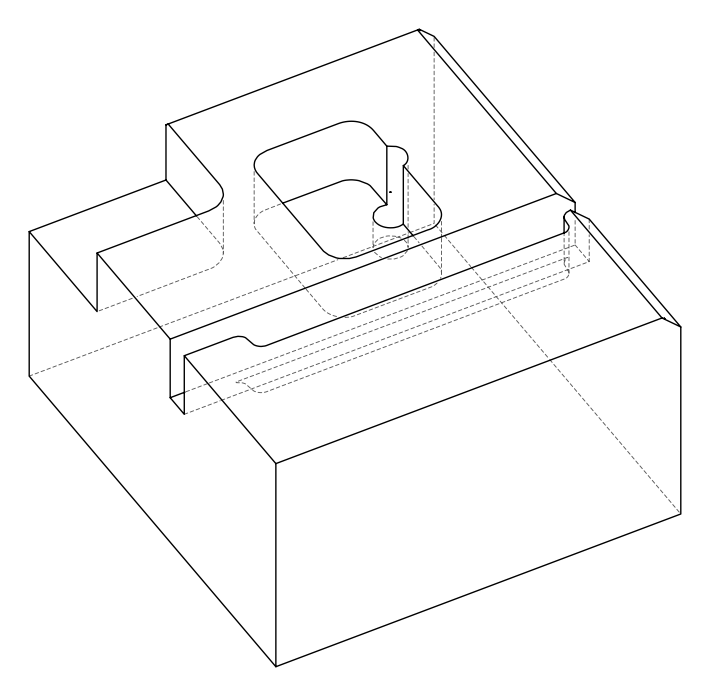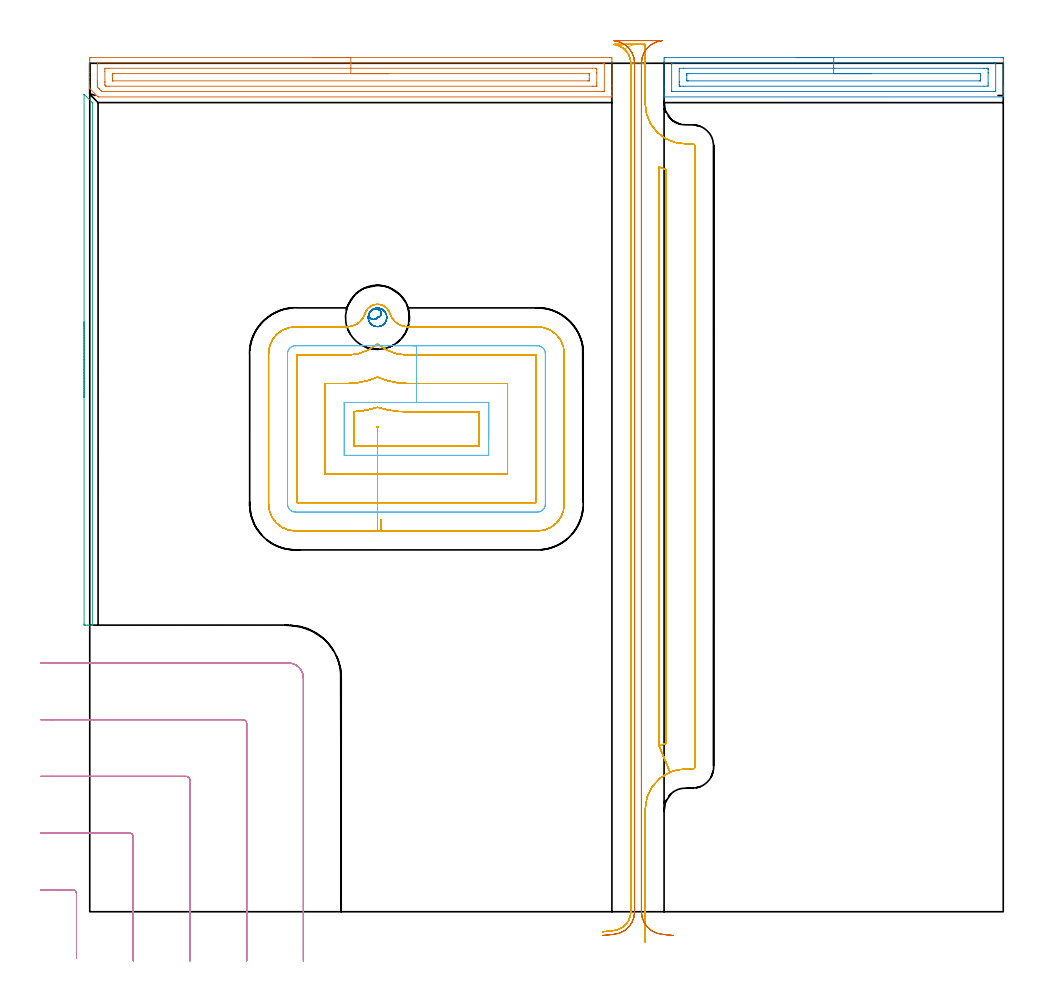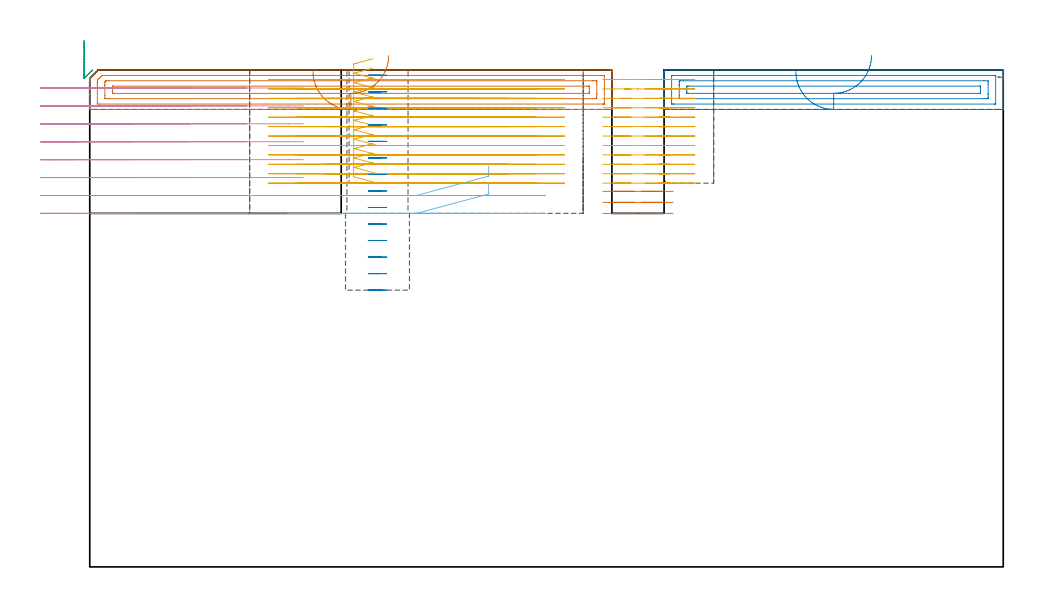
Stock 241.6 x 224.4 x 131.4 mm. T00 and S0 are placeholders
(PLAN: 8 operations, 4 tool changes, 61.9 min)
(1 AREA_MILL | FG_CHAMFER_SURFACE | UGT0205_001 | 4.65 min | 7796 mm3)
(2 AREA_MILL_1 | FG_CHAMFER_SURFACE_1 | UGT0205_001 | 3.11 min | 5103 mm3)
(3 AREA_MILL_2 | FG_CHAMFER_SURFACE_2 | UGT0205_001 | 1.27 min | 339 mm3)
(4 MILL_CORNER_NOTCH_RECTANGULAR | CORNER_NOTCH_RECTANGULAR | UGT0201_094 | Follow Part, ap 5, ae 75% | 7.98 min | 189457 mm3)
(5 MILL_OPEN_POCKET | POCKET_OPEN | NXT0201_010 | Follow Part, ap 2.5, ae 75% | 38.76 min | 327890 mm3)
(6 MILL_RECTANGULAR_POCKET | POCKET_RECTANGULAR_STRAIGHT | UGT0201_094 | Follow Part, ap 5, ae 75% | 1.62 min | 44157 mm3)
(7 MILL_RECTANGULAR_SLOT | SLOT_RECTANGULAR | NXT0201_011 | Follow Part, ap 3, ae 75% | 3.07 min | 24796 mm3)
(8 MILL_BLIND_HOLE_FROM_SOLID_MATERIAL | STEP1POCKET | NXT0201_011 | Spiral | 1.41 min | 5096 mm3)
(TOOL UGT0205_001 | Chamfer Mill 20 x 3 x 45 deg. | D20 FL50 Z2)
(TOOL UGT0201_094 | End mill 20 mm | D20 FL38 Z4)
(TOOL NXT0201_010 | ENDMILL 10mm [2P460-1000-NA 1630] | D10 FL30 Z6)
(TOOL NXT0201_011 | ENDMILL 12mm [2P460-1200-NA 1630] | D12 FL38 Z6)
(OP 1 AREA_MILL)
G17 G21 G94 G90
T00 M6
G54
G17 G0 G90 X59.05 Y225.9 S1061 M3
G43 Z141.4 H0
Z131.
G94 G1 X59.088 Z130.128 F250.
X59.202 Z129.264
X59.391 Z128.412
X59.653 Z127.58
X59.987 Z126.774
X60.39 Z126.
X60.858 Z125.264
X61.39 Z124.572
X61.979 Z123.929
X62.622 Z123.34
X63.314 Z122.808
X64.05 Z122.34
X64.824 Z121.937
X65.63 Z121.603
X66.462 Z121.341
X67.314 Z121.152
X68.178 Z121.038
X69.05 Z121.
X137.468
X137.853 Y225.898 Z121.001
X138.09 Y225.893 Z121.005
X138.096 Y225.52 Z121.378
X138.1 Y224.901 Z121.997
Y218.509 Z128.386
Y217.118 Z129.778
Y216.756 Z130.138
Y216.032 Z130.868
Y215.814 Z131.086
X138.098 Y215.656 Z131.237
X138.09 Y215.502 Z131.389
X137.915 Y215.5 Z131.4
X2.421
X2.205 Y215.503 Z131.389
X2.049 Y215.652 Z131.248
X0.185 Y217.514 Z129.384
X0.068 Y217.633 Z129.265
X0.01 Y217.695 Z129.202
X0.001 Y217.994 Z128.9
X0. Y218.357 Z128.543
Y218.661 Z128.239
Y219.385 Z127.51
Y220.624 Z126.273
Y222.015 Z124.881
Y225.263 Z121.634
X0.003 Y225.52 Z121.377
X0.01 Y225.893 Z121.005
X0.247 Y225.898 Z121.001
X0.632 Y225.9 Z121.
X69.05
Y224.486 Z122.414
X135.679 Y224.485 Z122.415
X135.842 Y224.484 Z122.416
X136.039 Y224.48 Z122.42
X136.082 Y224.479 Z122.421
X136.09 Y224.455 Z122.445
X136.093 Y224.42 Z122.48
X136.099 Y224.232 Z122.668
Y217.221 Z129.679
X136.095 Y217.083 Z129.817
X136.09 Y216.974 Z129.926
X136.083 Y216.921 Z129.979
X135.518 Y216.915 Z129.985
X4.048 Y216.914 Z129.986
X3.315 Y216.917 Z129.983
X3.267 Y216.919 Z129.981
X3.244 Y216.921 Z129.979
X3.221 Y216.941 Z129.959
X3.116 Y217.039 Z129.861
X2.913 Y217.238 Z129.662
X2.517 Y217.633 Z129.267
X2.421 Y217.73 Z129.17
X2.036 Y218.125 Z128.775
X2.01 Y218.509 Z128.391
X2.003 Y218.919 Z127.981
X2.001 Y219.385 Z127.515
X2. Y219.798 Z127.102
X2.001 Y224.179 Z122.721
X2.005 Y224.317 Z122.583
X2.01 Y224.426 Z122.474
X2.017 Y224.479 Z122.421
X2.582 Y224.485 Z122.415
X69.05 Y224.486 Z122.414
Y223.072 Z123.828
X132.996 Y223.071 Z123.829
X133.708 Y223.07 Z123.83
X133.891 Y223.068 Z123.832
X134.066 Y223.065 Z123.835
X134.09 Y222.891 Z124.009
X134.096 Y222.689 Z124.211
X134.1 Y222.015 Z124.885
Y221.809 Z125.091
Y219.18 Z127.72
X134.099 Y218.509 Z128.391
X134.097 Y218.407 Z128.493
X134.093 Y218.356 Z128.544
X134.09 Y218.336 Z128.564
X134.069 Y218.334 Z128.566
X133.891 Y218.331 Z128.569
X133.18 Y218.329 Z128.571
X132.996 Y218.328 Z128.572
X5.104 Y218.329 Z128.571
X4.392 Y218.33 Z128.57
X4.303 Y218.333 Z128.567
X4.283 Y218.335 Z128.565
X4.258 Y218.353 Z128.547
X4.209 Y218.392 Z128.508
X4.151 Y218.451 Z128.449
X4.098 Y218.509 Z128.391
X4.01 Y218.614 Z128.286
X4.004 Y218.71 Z128.19
X4.001 Y219.385 Z127.515
X4. Y219.591 Z127.309
Y222.22 Z124.68
X4.001 Y222.891 Z124.009
X4.003 Y222.993 Z123.907
X4.007 Y223.044 Z123.856
X4.01 Y223.064 Z123.836
X4.031 Y223.066 Z123.834
X4.209 Y223.069 Z123.831
X4.92 Y223.071 Z123.829
X5.104 Y223.072 Z123.828
X69.05
Y221.657 Z125.243
X131.948
X132.009 Y221.656 Z125.244
X132.074 Y221.652 Z125.248
X132.09 Y221.65 Z125.25
X132.093 Y221.629 Z125.271
X132.096 Y221.575 Z125.325
X132.1 Y221.14 Z125.76
Y220.264 Z126.636
X132.096 Y219.825 Z127.075
X132.093 Y219.771 Z127.129
X132.09 Y219.75 Z127.15
X132.055 Y219.748 Z127.152
X131.914 Y219.745 Z127.155
X131.737 Y219.743 Z127.157
X6.152
X6.091 Y219.744 Z127.156
X6.026 Y219.748 Z127.152
X6.01 Y219.75 Z127.15
X6.007 Y219.771 Z127.129
X6.004 Y219.825 Z127.075
X6. Y220.26 Z126.64
Y221.136 Z125.764
Y221.138 Z125.762
X6.004 Y221.575 Z125.325
X6.007 Y221.629 Z125.271
X6.01 Y221.65 Z125.25
X6.045 Y221.652 Z125.248
X6.186 Y221.655 Z125.245
X6.363 Y221.657 Z125.243
X69.05
X69.922 Z125.281
X70.786 Z125.395
X71.638 Z125.583
X72.47 Z125.846
X73.276 Z126.18
X74.05 Z126.582
X74.786 Z127.051
X75.478 Z127.582
X76.121 Z128.172
X76.71 Z128.815
X77.242 Z129.507
X77.71 Z130.243
X78.113 Z131.017
X78.447 Z131.822
X78.709 Z132.655
X78.898 Z133.506
X79.012 Z134.371
X79.05 Z135.243
G0 Z141.4
M5
M2
(OP 2 AREA_MILL_1)
G17 G21 G94 G90
T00 M6
G54
G17 G0 G90 X186.75 Y225.9 S1061 M3
G43 Z141.4 H0
Z131.
G94 G1 X186.788 Z130.128 F250.
X186.902 Z129.264
X187.091 Z128.412
X187.353 Z127.58
X187.687 Z126.774
X188.09 Z126.
X188.558 Z125.264
X189.09 Z124.572
X189.679 Z123.929
X190.322 Z123.34
X191.014 Z122.808
X191.75 Z122.34
X192.524 Z121.937
X193.33 Z121.603
X194.162 Z121.341
X195.014 Z121.152
X195.878 Z121.038
X196.75 Z121.
X240.98
X241.491 Y225.895 Z121.003
X241.59 Y225.892 Z121.006
X241.6 Y225.788 Z121.11
Y218.509 Z128.385
Y217.973 Z128.923
Y217.633 Z129.263
Y217.097 Z129.799
Y216.756 Z130.138
Y216.075 Z130.825
Y215.795 Z131.104
X241.597 Y215.645 Z131.247
X241.59 Y215.502 Z131.388
X241.426 Y215.5 Z131.4
X152.074
X151.91 Y215.502 Z131.388
X151.903 Y215.645 Z131.247
X151.9 Y215.796 Z131.104
Y216.075 Z130.825
Y216.756 Z130.138
Y217.973 Z128.923
Y218.509 Z128.385
Y224.912 Z121.986
X151.905 Y225.52 Z121.378
X151.91 Y225.893 Z121.005
X152.137 Y225.896 Z121.002
X152.52 Y225.9 Z121.
X196.75
Y224.486 Z122.414
X239.192
X239.354 Y224.485 Z122.415
X239.547 Y224.481 Z122.419
X239.587 Y224.479 Z122.421
X239.593 Y224.453 Z122.447
X239.596 Y224.421 Z122.479
X239.6 Y224.244 Z122.656
Y217.233 Z129.667
X239.598 Y217.1 Z129.8
X239.594 Y216.993 Z129.907
X239.59 Y216.928 Z129.972
X239.557 Y216.921 Z129.979
X239.192 Y216.916 Z129.984
X239.031 Y216.915 Z129.985
X154.308 Y216.914 Z129.986
X154.146 Y216.915 Z129.985
X153.953 Y216.919 Z129.981
X153.913 Y216.921 Z129.979
X153.907 Y216.947 Z129.953
X153.904 Y216.979 Z129.921
X153.9 Y217.156 Z129.744
Y224.167 Z122.733
X153.902 Y224.3 Z122.6
X153.905 Y224.407 Z122.493
X153.91 Y224.472 Z122.428
X153.943 Y224.479 Z122.421
X154.308 Y224.484 Z122.416
X154.469 Y224.485 Z122.415
X196.75 Y224.486 Z122.414
Y223.072 Z123.828
X236.512 Y223.071 Z123.829
X237.223 Y223.07 Z123.83
X237.405 Y223.068 Z123.832
X237.58 Y223.065 Z123.835
X237.59 Y222.891 Z124.009
X237.597 Y222.703 Z124.197
X237.6 Y222.015 Z124.885
Y221.824 Z125.076
X237.599 Y219.196 Z127.704
X237.59 Y218.509 Z128.391
X237.582 Y218.335 Z128.565
X236.512 Y218.329 Z128.571
X156.988
X156.277 Y218.33 Z128.57
X156.095 Y218.332 Z128.568
X155.92 Y218.335 Z128.565
X155.91 Y218.509 Z128.391
X155.903 Y218.697 Z128.203
X155.9 Y219.385 Z127.515
Y219.576 Z127.324
X155.901 Y222.204 Z124.696
X155.91 Y222.891 Z124.009
X155.917 Y223.065 Z123.835
X156.988 Y223.071 Z123.829
X196.75 Y223.072 Z123.828
Y221.657 Z125.243
X235.253 Y221.656 Z125.244
X235.431 Y221.654 Z125.246
X235.569 Y221.65 Z125.25
X235.591 Y221.643 Z125.257
X235.594 Y221.621 Z125.279
X235.597 Y221.567 Z125.333
X235.599 Y221.138 Z125.762
X235.6 Y220.28 Z126.62
X235.597 Y219.833 Z127.067
X235.594 Y219.779 Z127.121
X235.591 Y219.757 Z127.143
X235.569 Y219.75 Z127.15
X235.431 Y219.746 Z127.154
X235.253 Y219.743 Z127.157
X158.411
X158.043 Y219.744 Z127.156
X157.979 Y219.746 Z127.154
X157.919 Y219.749 Z127.151
X157.91 Y219.835 Z127.065
X157.9 Y220.244 Z126.656
Y221.12 Z125.78
Y221.138 Z125.762
X157.903 Y221.567 Z125.333
X157.906 Y221.621 Z125.279
X157.909 Y221.643 Z125.257
X157.931 Y221.65 Z125.25
X158.069 Y221.654 Z125.246
X158.247 Y221.657 Z125.243
X196.75
X197.622 Z125.281
X198.486 Z125.395
X199.338 Z125.583
X200.17 Z125.846
X200.976 Z126.18
X201.75 Z126.582
X202.486 Z127.051
X203.178 Z127.582
X203.821 Z128.172
X204.41 Z128.815
X204.942 Z129.507
X205.41 Z130.243
X205.813 Z131.016
X206.147 Z131.822
X206.409 Z132.654
X206.598 Z133.506
X206.712 Z134.371
X206.75 Z135.243
G0 Z141.4
M5
M2
(OP 3 AREA_MILL_2)
G17 G21 G94 G90
T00 M6
G54
G17 G0 G90 X-1.5 Y136. S1061 M3
G43 Z141.4 H0
Z139.2
G94 G1 Y136.038 Z138.328 F250.
Y136.152 Z137.464
Y136.341 Z136.612
Y136.603 Z135.78
Y136.937 Z134.974
Y137.34 Z134.2
Y137.808 Z133.464
Y138.34 Z132.772
Y138.929 Z132.129
Y139.572 Z131.54
Y140.264 Z131.009
Y141. Z130.54
Y141.774 Z130.137
Y142.58 Z129.803
Y143.412 Z129.541
Y144.264 Z129.352
Y145.128 Z129.238
Y146. Z129.2
X-1.499 Y216.102 Z129.199
X-1.496 Y216.162 Z129.203
X-1.492 Y216.182 Z129.204
X-1.424 Y216.124 Z129.275
X-0.896 Y215.597 Z129.802
X0.493 Y214.207 Z131.193
X0.642 Y214.056 Z131.338
X0.697 Y213.995 Z131.389
X0.7 Y213.812 Z131.4
Y75.957
X0.697 Y75.81 Z131.388
X0.661 Y75.805 Z131.352
X0.618 Y75.801 Z131.31
X0.536 Y75.8 Z131.235
X-0.657 Z130.042
X-1.121 Z129.576
X-1.266 Y75.802 Z129.43
X-1.491 Y75.805 Z129.205
X-1.494 Y75.839 Z129.203
X-1.499 Y75.957 Z129.201
X-1.5 Y76.077 Z129.2
Y146.
Y146.872 Z129.238
Y147.736 Z129.352
Y148.588 Z129.541
Y149.42 Z129.803
Y150.226 Z130.137
Y151. Z130.54
Y151.736 Z131.009
Y152.428 Z131.54
Y153.071 Z132.129
Y153.66 Z132.772
Y154.192 Z133.464
Y154.66 Z134.2
Y155.063 Z134.974
Y155.397 Z135.78
Y155.659 Z136.612
Y155.848 Z137.464
Y155.962 Z138.328
Y156. Z139.2
G0 Z141.4
M5
M2
(OP 4 MILL_CORNER_NOTCH_RECTANGULAR)
G17 G21 G94 G90
T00 M6
G54
G17 G0 G90 X-3.5 Y-12.367 S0 M3
G43 Z141.4 H0
Z126.662
G94 G1 Y-9.367 F250.
Y4.805 F500.
G3 X-4.495 Y5.8 R1.
G1 X-10.
X-13. F250.
G0 Z141.4
X11.5 Y-13.
Z126.662
G1 Y-10.
Y19.804 F500.
G3 X10.504 Y20.8 R1.
G1 X-10.
X-13. F250.
G0 Z141.4
X26.5 Y-13.
Z126.662
G1 Y-10.
Y34.804 F500.
G3 X25.504 Y35.8 R1.
G1 X-10.
X-13. F250.
G0 Z141.4
X41.5 Y-13.
Z126.662
G1 Y-10.
Y49.804 F500.
G3 X40.504 Y50.8 R1.
G1 X-10.
X-13. F250.
G0 Z141.4
X56.5 Y-13.
Z126.662
G1 Y-10.
Y61.8 F500.
G3 X52.5 Y65.8 R4.
G1 X-10.
X-13. F250.
G0 Z141.4
X-3.5 Y-12.367
Z121.925
G1 Y-9.367
Y4.805 F500.
G3 X-4.495 Y5.8 R1.
G1 X-10.
X-13. F250.
G0 Z141.4
X11.5 Y-13.
Z121.925
G1 Y-10.
Y19.804 F500.
G3 X10.504 Y20.8 R1.
G1 X-10.
X-13. F250.
G0 Z141.4
X26.5 Y-13.
Z121.925
G1 Y-10.
Y34.804 F500.
G3 X25.504 Y35.8 R1.
G1 X-10.
X-13. F250.
G0 Z141.4
X41.5 Y-13.
Z121.925
G1 Y-10.
Y49.804 F500.
G3 X40.504 Y50.8 R1.
G1 X-10.
X-13. F250.
G0 Z141.4
X56.5 Y-13.
Z121.925
G1 Y-10.
Y61.8 F500.
G3 X52.5 Y65.8 R4.
G1 X-10.
X-13. F250.
G0 Z141.4
X-3.5 Y-12.367
Z117.187
G1 Y-9.367
Y4.805 F500.
G3 X-4.495 Y5.8 R1.
G1 X-10.
X-13. F250.
G0 Z141.4
X11.5 Y-13.
Z117.187
G1 Y-10.
Y19.805 F500.
G3 X10.504 Y20.8 R1.
G1 X-10.
X-13. F250.
G0 Z141.4
X26.5 Y-13.
Z117.187
G1 Y-10.
Y34.804 F500.
G3 X25.504 Y35.8 R1.
G1 X-10.
X-13. F250.
G0 Z141.4
X41.5 Y-13.
Z117.187
G1 Y-10.
Y49.804 F500.
G3 X40.504 Y50.8 R1.
G1 X-10.
X-13. F250.
G0 Z141.4
X56.5 Y-13.
Z117.187
G1 Y-10.
Y61.8 F500.
G3 X52.5 Y65.8 R4.
G1 X-10.
X-13. F250.
G0 Z141.4
X-3.5 Y-12.367
Z112.45
G1 Y-9.367
Y4.805 F500.
G3 X-4.495 Y5.8 R1.
G1 X-10.
X-13. F250.
G0 Z141.4
X11.5 Y-13.
Z112.45
G1 Y-10.
Y19.805 F500.
G3 X10.504 Y20.8 R1.
G1 X-10.
X-13. F250.
G0 Z141.4
X26.5 Y-13.
Z112.45
G1 Y-10.
Y34.804 F500.
G3 X25.504 Y35.8 R1.
G1 X-10.
X-13. F250.
G0 Z141.4
X41.5 Y-13.
Z112.45
G1 Y-10.
Y49.804 F500.
G3 X40.504 Y50.8 R1.
G1 X-10.
X-13. F250.
G0 Z141.4
X56.5 Y-13.
Z112.45
G1 Y-10.
Y61.8 F500.
G3 X52.5 Y65.8 R4.
G1 X-10.
X-13. F250.
G0 Z141.4
X-3.5 Y-12.367
Z107.712
G1 Y-9.367
Y4.805 F500.
G3 X-4.495 Y5.8 R1.
G1 X-10.
X-13. F250.
G0 Z141.4
X11.5 Y-13.
Z107.712
G1 Y-10.
Y19.805 F500.
G3 X10.504 Y20.8 R1.
G1 X-10.
X-13. F250.
G0 Z141.4
X26.5 Y-13.
Z107.712
G1 Y-10.
Y34.804 F500.
G3 X25.504 Y35.8 R1.
G1 X-10.
X-13. F250.
G0 Z141.4
X41.5 Y-13.
Z107.712
G1 Y-10.
Y49.804 F500.
G3 X40.504 Y50.8 R1.
G1 X-10.
X-13. F250.
G0 Z141.4
X56.5 Y-13.
Z107.712
G1 Y-10.
Y61.8 F500.
G3 X52.5 Y65.8 R4.
G1 X-10.
X-13. F250.
G0 Z141.4
X-3.5 Y-12.367
Z102.975
G1 Y-9.367
Y4.805 F500.
G3 X-4.495 Y5.8 R1.
G1 X-10.
X-13. F250.
G0 Z141.4
X11.5 Y-13.
Z102.975
G1 Y-10.
Y19.805 F500.
G3 X10.504 Y20.8 R1.
G1 X-10.
X-13. F250.
G0 Z141.4
X26.5 Y-13.
Z102.975
G1 Y-10.
Y34.804 F500.
G3 X25.504 Y35.8 R1.
G1 X-10.
X-13. F250.
G0 Z141.4
X41.5 Y-13.
Z102.975
G1 Y-10.
Y49.804 F500.
G3 X40.504 Y50.8 R1.
G1 X-10.
X-13. F250.
G0 Z141.4
X56.5 Y-13.
Z102.975
G1 Y-10.
Y61.8 F500.
G3 X52.5 Y65.8 R4.
G1 X-10.
X-13. F250.
G0 Z141.4
X-3.5 Y-12.367
Z98.237
G1 Y-9.367
Y4.805 F500.
G3 X-4.495 Y5.8 R1.
G1 X-10.
X-13. F250.
G0 Z141.4
X11.5 Y-13.
Z98.237
G1 Y-10.
Y19.805 F500.
G3 X10.504 Y20.8 R1.
G1 X-10.
X-13. F250.
G0 Z141.4
X26.5 Y-13.
Z98.237
G1 Y-10.
Y34.804 F500.
G3 X25.504 Y35.8 R1.
G1 X-10.
X-13. F250.
G0 Z141.4
X41.5 Y-13.
Z98.237
G1 Y-10.
Y49.804 F500.
G3 X40.504 Y50.8 R1.
G1 X-10.
X-13. F250.
G0 Z141.4
X56.5 Y-13.
Z98.237
G1 Y-10.
Y61.8 F500.
G3 X52.5 Y65.8 R4.
G1 X-10.
X-13. F250.
G0 Z141.4
X-3.5 Y-12.367
Z93.5
G1 Y-9.367
Y4.805 F500.
G3 X-4.495 Y5.8 R1.
G1 X-10.
X-13. F250.
G0 Z141.4
X11.5 Y-13.
Z93.5
G1 Y-10.
Y19.805 F500.
G3 X10.504 Y20.8 R1.
G1 X-10.
X-13. F250.
G0 Z141.4
X26.5 Y-13.
Z93.5
G1 Y-10.
Y34.804 F500.
G3 X25.504 Y35.8 R1.
G1 X-10.
X-13. F250.
G0 Z141.4
X41.5 Y-13.
Z93.5
G1 Y-10.
Y49.804 F500.
G3 X40.504 Y50.8 R1.
G1 X-10.
X-13. F250.
G0 Z141.4
X56.5 Y-13.
Z93.5
G1 Y-10.
Y61.8 F500.
G3 X52.5 Y65.8 R4.
G1 X-10.
X-13. F250.
G0 Z141.4
M5
M2
(OP 5 MILL_OPEN_POCKET)
G17 G21 G94 G90
T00 M6
G54
G17 G0 G90 X146.9 Y-8. S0 M3
G43 Z141.4 H1
Z128.908
G94 G1 Y-5. F250.
Y27.1 F500.
G2 X153.459 Y36.9 R10.6
G1 X150.6 Y43.833
G2 X152.5 Y44.496 R18.1
G1 Y196.304
G2 X150.6 Y196.967 R18.1
G1 Y43.833
X153.459 Y36.9
G2 X157.5 Y37.7 R10.6
G1 X159.4
G3 X160. Y38.3 R0.6
G1 Y202.5
G3 X159.4 Y203.1 R0.6
G1 X157.5
G2 X146.9 Y213.7 R10.6
G1 Y224.138
G3 X143.1 Y224.139 R5.
G1 Y0.
G2 X138.647 Y-4.97 R5.
G1 X135.665 Y-5.298 F250.
G0 X146.9 Y-8. Z126.417
G1 Y-5.
Y27.1 F500.
G2 X153.459 Y36.9 R10.6
G1 X150.6 Y43.833
G2 X152.5 Y44.496 R18.1
G1 Y196.304
G2 X150.6 Y196.967 R18.1
G1 Y43.833
X153.459 Y36.9
G2 X157.5 Y37.7 R10.6
G1 X159.4
G3 X160. Y38.3 R0.6
G1 Y202.5
G3 X159.4 Y203.1 R0.6
G1 X157.5
G2 X146.9 Y213.7 R10.6
G1 Y229.085
G3 X145.156 Y229.4 R5.
G1 X144.849
G3 X141.473 Y228.091 R5.
G2 X143.1 Y224.4 R5.
G1 Y0.
G2 X138.647 Y-4.97 R5.
G1 X135.665 Y-5.298 F250.
G0 X146.9 Y-8. Z123.925
G1 Y-5.
Y27.1 F500.
G2 X153.459 Y36.9 R10.6
G1 X150.6 Y43.833
G2 X152.5 Y44.496 R18.1
G1 Y196.304
G2 X150.6 Y196.967 R18.1
G1 Y43.833
X153.459 Y36.9
G2 X157.5 Y37.7 R10.6
G1 X159.4
G3 X160. Y38.3 R0.6
G1 Y202.5
G3 X159.4 Y203.1 R0.6
G1 X157.5
G2 X146.9 Y213.7 R10.6
G1 Y229.4
X142.26
G3 X140.18 Y228.947 R5.
G2 X143.1 Y224.4 R5.
G1 Y0.
G2 X138.647 Y-4.97 R5.
G1 X135.665 Y-5.298 F250.
G0 X146.9 Y-8. Z121.433
G1 Y-5.
Y27.1 F500.
G2 X153.459 Y36.9 R10.6
G1 X150.6 Y43.833
G2 X152.5 Y44.496 R18.1
G1 Y196.304
G2 X150.6 Y196.967 R18.1
G1 Y43.833
X153.459 Y36.9
G2 X157.5 Y37.7 R10.6
G1 X159.4
G3 X160. Y38.3 R0.6
G1 Y202.5
G3 X159.4 Y203.1 R0.6
G1 X157.5
G2 X146.9 Y213.7 R10.6
G1 Y229.4
X139.314
G3 X138.827 Y229.376 R5.
G1 X138.83 Y229.346
G2 X143.1 Y224.4 R5.
G1 Y0.
G2 X138.647 Y-4.97 R5.
G1 X135.665 Y-5.298 F250.
G0 X146.9 Y-8. Z118.942
G1 Y-5.
Y27.1 F500.
G2 X153.459 Y36.9 R10.6
G1 X150.6 Y43.833
G2 X152.5 Y44.496 R18.1
G1 Y196.304
G2 X150.6 Y196.967 R18.1
G1 Y43.833
X153.459 Y36.9
G2 X157.5 Y37.7 R10.6
G1 X159.4
G3 X160. Y38.3 R0.6
G1 Y202.5
G3 X159.4 Y203.1 R0.6
G1 X157.5
G2 X146.9 Y213.7 R10.6
G1 Y229.4
X138.647
Y229.37
G2 X143.1 Y224.4 R5.
G1 Y0.
G2 X138.647 Y-4.97 R5.
G1 X135.665 Y-5.298 F250.
G0 X146.9 Y-8. Z116.45
G1 Y-5.
Y27.1 F500.
G2 X153.459 Y36.9 R10.6
G1 X150.6 Y43.833
G2 X152.5 Y44.496 R18.1
G1 Y196.304
G2 X150.6 Y196.967 R18.1
G1 Y43.833
X153.459 Y36.9
G2 X157.5 Y37.7 R10.6
G1 X159.4
G3 X160. Y38.3 R0.6
G1 Y202.5
G3 X159.4 Y203.1 R0.6
G1 X157.5
G2 X146.9 Y213.7 R10.6
G1 Y229.4
X138.647
Y229.37
G2 X143.1 Y224.4 R5.
G1 Y0.
G2 X138.647 Y-4.97 R5.
G1 X135.665 Y-5.298 F250.
G0 X146.9 Y-8. Z113.958
G1 Y-5.
Y27.1 F500.
G2 X153.459 Y36.9 R10.6
G1 X150.6 Y43.833
G2 X152.5 Y44.496 R18.1
G1 Y196.304
G2 X150.6 Y196.967 R18.1
G1 Y43.833
X153.459 Y36.9
G2 X157.5 Y37.7 R10.6
G1 X159.4
G3 X160. Y38.3 R0.6
G1 Y202.5
G3 X159.4 Y203.1 R0.6
G1 X157.5
G2 X146.9 Y213.7 R10.6
G1 Y229.4
X138.647
Y229.37
G2 X143.1 Y224.4 R5.
G1 Y0.
G2 X138.647 Y-4.97 R5.
G1 X135.665 Y-5.298 F250.
G0 X146.9 Y-8. Z111.467
G1 Y-5.
Y27.1 F500.
G2 X153.459 Y36.9 R10.6
G1 X150.6 Y43.833
G2 X152.5 Y44.496 R18.1
G1 Y196.304
G2 X150.6 Y196.967 R18.1
G1 Y43.833
X153.459 Y36.9
G2 X157.5 Y37.7 R10.6
G1 X159.4
G3 X160. Y38.3 R0.6
G1 Y202.5
G3 X159.4 Y203.1 R0.6
G1 X157.5
G2 X146.9 Y213.7 R10.6
G1 Y229.4
X138.647
Y229.37
G2 X143.1 Y224.4 R5.
G1 Y0.
G2 X138.647 Y-4.97 R5.
G1 X135.665 Y-5.298 F250.
G0 X146.9 Y-8. Z108.975
G1 Y-5.
Y27.1 F500.
G2 X153.459 Y36.9 R10.6
G1 X150.6 Y43.833
G2 X152.5 Y44.496 R18.1
G1 Y196.304
G2 X150.6 Y196.967 R18.1
G1 Y43.833
X153.459 Y36.9
G2 X157.5 Y37.7 R10.6
G1 X159.4
G3 X160. Y38.3 R0.6
G1 Y202.5
G3 X159.4 Y203.1 R0.6
G1 X157.5
G2 X146.9 Y213.7 R10.6
G1 Y229.4
X138.647
Y229.37
G2 X143.1 Y224.4 R5.
G1 Y0.
G2 X138.647 Y-4.97 R5.
G1 X135.665 Y-5.298 F250.
G0 X146.9 Y-8. Z106.483
G1 Y-5.
Y27.1 F500.
G2 X153.459 Y36.9 R10.6
G1 X150.6 Y43.833
G2 X152.5 Y44.496 R18.1
G1 Y196.304
G2 X150.6 Y196.967 R18.1
G1 Y43.833
X153.459 Y36.9
G2 X157.5 Y37.7 R10.6
G1 X159.4
G3 X160. Y38.3 R0.6
G1 Y202.5
G3 X159.4 Y203.1 R0.6
G1 X157.5
G2 X146.9 Y213.7 R10.6
G1 Y229.4
X138.647
Y229.37
G2 X143.1 Y224.4 R5.
G1 Y0.
G2 X138.647 Y-4.97 R5.
G1 X135.665 Y-5.298 F250.
G0 X146.9 Y-8. Z103.992
G1 Y-5.
Y27.1 F500.
G2 X153.459 Y36.9 R10.6
G1 X150.6 Y43.833
G2 X152.5 Y44.496 R18.1
G1 Y196.304
G2 X150.6 Y196.967 R18.1
G1 Y43.833
X153.459 Y36.9
G2 X157.5 Y37.7 R10.6
G1 X159.4
G3 X160. Y38.3 R0.6
G1 Y202.5
G3 X159.4 Y203.1 R0.6
G1 X157.5
G2 X146.9 Y213.7 R10.6
G1 Y229.4
X138.647
Y229.37
G2 X143.1 Y224.4 R5.
G1 Y0.
G2 X138.647 Y-4.97 R5.
G1 X135.665 Y-5.298 F250.
G0 X146.9 Y-8. Z101.5
G1 Y-5.
Y27.1 F500.
G2 X153.459 Y36.9 R10.6
G1 X150.6 Y43.833
G2 X152.5 Y44.496 R18.1
G1 Y196.304
G2 X150.6 Y196.967 R18.1
G1 Y43.833
X153.459 Y36.9
G2 X157.5 Y37.7 R10.6
G1 X159.4
G3 X160. Y38.3 R0.6
G1 Y202.5
G3 X159.4 Y203.1 R0.6
G1 X157.5
G2 X146.9 Y213.7 R10.6
G1 Y229.4
X138.647
Y229.37
G2 X143.1 Y224.4 R5.
G1 Y0.
G2 X138.647 Y-4.97 R5.
G1 X135.665 Y-5.298 F250.
G0 Z141.4
X74.866 Y133.063
Z134.4
G1 X74.079 Y132.864 Z134.182
X72.319 Y132.527 Z133.702
X70.54 Y132.305 Z133.222
X69.8 Y132.257 Z133.023
Y123.2 Z130.596
X76.1 Z128.908
Y128.2
X76.172 F500.
X76.1 Y128.218
X76.028 Y128.2
X76.1
Y123.2
X103.
Y132.2
X84.172
G2 X76.1 Y133.411 R27.5
X69.8 Y132.257 R27.5
G1 Y123.2
X76.1
Y115.7
X110.5
Y139.7
X84.172
G2 X76.1 Y141.401 R20.
X68.028 Y139.7 R20.
G1 X62.3
Y115.7
X76.1
Y108.2
X118.
Y147.2
X84.172
G2 X76.1 Y150.156 R12.5
X68.028 Y147.2 R12.5
G1 X54.8
Y108.2
X76.1
Y100.7
X118.4
G3 X125.5 Y107.8 R7.1
G1 Y147.6
G3 X118.4 Y154.7 R7.1
G1 X84.172
G2 X79.396 Y158.221 R5.
G3 X72.804 Y158.221 R3.45
G2 X68.028 Y154.7 R5.
G1 X54.4
G3 X47.3 Y147.6 R7.1
G1 Y107.8
G3 X54.4 Y100.7 R7.1
G1 X76.1
X77.1
Y103.7 F250.
G0 X74.866 Y133.063 Z131.908
G1 X74.079 Y132.864 Z131.691
X72.319 Y132.527 Z131.21
X70.54 Y132.305 Z130.73
X69.8 Y132.257 Z130.532
Y123.2 Z128.105
X76.1 Z126.417
Y128.2
X76.172 F500.
X76.1 Y128.218
X76.028 Y128.2
X76.1
Y123.2
X103.
Y132.2
X84.172
G2 X76.1 Y133.411 R27.5
X69.8 Y132.257 R27.5
G1 Y123.2
X76.1
Y115.7
X110.5
Y139.7
X84.172
G2 X76.1 Y141.401 R20.
X68.028 Y139.7 R20.
G1 X62.3
Y115.7
X76.1
Y108.2
X118.
Y147.2
X84.172
G2 X76.1 Y150.156 R12.5
X68.028 Y147.2 R12.5
G1 X54.8
Y108.2
X76.1
Y100.7
X118.4
G3 X125.5 Y107.8 R7.1
G1 Y147.6
G3 X118.4 Y154.7 R7.1
G1 X84.172
G2 X79.396 Y158.221 R5.
G3 X72.804 Y158.221 R3.45
G2 X68.028 Y154.7 R5.
G1 X54.4
G3 X47.3 Y147.6 R7.1
G1 Y107.8
G3 X54.4 Y100.7 R7.1
G1 X76.1
X77.1
Y103.7 F250.
G0 X74.866 Y133.063 Z129.417
G1 X74.079 Y132.864 Z129.199
X72.319 Y132.527 Z128.719
X70.54 Y132.305 Z128.239
X69.8 Y132.257 Z128.04
Y123.2 Z125.613
X76.1 Z123.925
Y128.2
X76.172 F500.
X76.1 Y128.218
X76.028 Y128.2
X76.1
Y123.2
X103.
Y132.2
X84.172
G2 X76.1 Y133.411 R27.5
X69.8 Y132.257 R27.5
G1 Y123.2
X76.1
Y115.7
X110.5
Y139.7
X84.172
G2 X76.1 Y141.401 R20.
X68.028 Y139.7 R20.
G1 X62.3
Y115.7
X76.1
Y108.2
X118.
Y147.2
X84.172
G2 X76.1 Y150.156 R12.5
X68.028 Y147.2 R12.5
G1 X54.8
Y108.2
X76.1
Y100.7
X118.4
G3 X125.5 Y107.8 R7.1
G1 Y147.6
G3 X118.4 Y154.7 R7.1
G1 X84.172
G2 X79.396 Y158.221 R5.
G3 X72.804 Y158.221 R3.45
G2 X68.028 Y154.7 R5.
G1 X54.4
G3 X47.3 Y147.6 R7.1
G1 Y107.8
G3 X54.4 Y100.7 R7.1
G1 X76.1
X77.1
Y103.7 F250.
G0 X74.866 Y133.063 Z126.925
G1 X74.079 Y132.864 Z126.707
X72.319 Y132.527 Z126.227
X70.54 Y132.305 Z125.747
X69.8 Y132.257 Z125.548
Y123.2 Z123.121
X76.1 Z121.433
Y128.2
X76.172 F500.
X76.1 Y128.218
X76.028 Y128.2
X76.1
Y123.2
X103.
Y132.2
X84.172
G2 X76.1 Y133.411 R27.5
X69.8 Y132.257 R27.5
G1 Y123.2
X76.1
Y115.7
X110.5
Y139.7
X84.172
G2 X76.1 Y141.401 R20.
X68.028 Y139.7 R20.
G1 X62.3
Y115.7
X76.1
Y108.2
X118.
Y147.2
X84.172
G2 X76.1 Y150.156 R12.5
X68.028 Y147.2 R12.5
G1 X54.8
Y108.2
X76.1
Y100.7
X118.4
G3 X125.5 Y107.8 R7.1
G1 Y147.6
G3 X118.4 Y154.7 R7.1
G1 X84.172
G2 X79.396 Y158.221 R5.
G3 X72.804 Y158.221 R3.45
G2 X68.028 Y154.7 R5.
G1 X54.4
G3 X47.3 Y147.6 R7.1
G1 Y107.8
G3 X54.4 Y100.7 R7.1
G1 X76.1
X77.1
Y103.7 F250.
G0 X74.866 Y133.063 Z124.433
G1 X74.079 Y132.864 Z124.216
X72.319 Y132.527 Z123.735
X70.54 Y132.305 Z123.255
X69.8 Y132.257 Z123.057
Y123.2 Z120.63
X76.1 Z118.942
Y128.2
X76.172 F500.
X76.1 Y128.218
X76.028 Y128.2
X76.1
Y123.2
X103.
Y132.2
X84.172
G2 X76.1 Y133.411 R27.5
X69.8 Y132.257 R27.5
G1 Y123.2
X76.1
Y115.7
X110.5
Y139.7
X84.172
G2 X76.1 Y141.401 R20.
X68.028 Y139.7 R20.
G1 X62.3
Y115.7
X76.1
Y108.2
X118.
Y147.2
X84.172
G2 X76.1 Y150.156 R12.5
X68.028 Y147.2 R12.5
G1 X54.8
Y108.2
X76.1
Y100.7
X118.4
G3 X125.5 Y107.8 R7.1
G1 Y147.6
G3 X118.4 Y154.7 R7.1
G1 X84.172
G2 X79.396 Y158.221 R5.
G3 X72.804 Y158.221 R3.45
G2 X68.028 Y154.7 R5.
G1 X54.4
G3 X47.3 Y147.6 R7.1
G1 Y107.8
G3 X54.4 Y100.7 R7.1
G1 X76.1
X77.1
Y103.7 F250.
G0 X74.866 Y133.063 Z121.942
G1 X74.079 Y132.864 Z121.724
X72.319 Y132.527 Z121.244
X70.54 Y132.305 Z120.764
X69.8 Y132.257 Z120.565
Y123.2 Z118.138
X76.1 Z116.45
Y128.2
X76.172 F500.
X76.1 Y128.218
X76.028 Y128.2
X76.1
Y123.2
X103.
Y132.2
X84.172
G2 X76.1 Y133.411 R27.5
X69.8 Y132.257 R27.5
G1 Y123.2
X76.1
Y115.7
X110.5
Y139.7
X84.172
G2 X76.1 Y141.401 R20.
X68.028 Y139.7 R20.
G1 X62.3
Y115.7
X76.1
Y108.2
X118.
Y147.2
X84.172
G2 X76.1 Y150.156 R12.5
X68.028 Y147.2 R12.5
G1 X54.8
Y108.2
X76.1
Y100.7
X118.4
G3 X125.5 Y107.8 R7.1
G1 Y147.6
G3 X118.4 Y154.7 R7.1
G1 X84.172
G2 X79.396 Y158.221 R5.
G3 X72.804 Y158.221 R3.45
G2 X68.028 Y154.7 R5.
G1 X54.4
G3 X47.3 Y147.6 R7.1
G1 Y107.8
G3 X54.4 Y100.7 R7.1
G1 X76.1
X77.1
Y103.7 F250.
G0 X74.866 Y133.063 Z119.45
G1 X74.079 Y132.864 Z119.232
X72.319 Y132.527 Z118.752
X70.54 Y132.305 Z118.272
X69.8 Y132.257 Z118.073
Y123.2 Z115.646
X76.1 Z113.958
Y128.2
X76.172 F500.
X76.1 Y128.218
X76.028 Y128.2
X76.1
Y123.2
X103.
Y132.2
X84.172
G2 X76.1 Y133.411 R27.5
X69.8 Y132.257 R27.5
G1 Y123.2
X76.1
Y115.7
X110.5
Y139.7
X84.172
G2 X76.1 Y141.401 R20.
X68.028 Y139.7 R20.
G1 X62.3
Y115.7
X76.1
Y108.2
X118.
Y147.2
X84.172
G2 X76.1 Y150.156 R12.5
X68.028 Y147.2 R12.5
G1 X54.8
Y108.2
X76.1
Y100.7
X118.4
G3 X125.5 Y107.8 R7.1
G1 Y147.6
G3 X118.4 Y154.7 R7.1
G1 X84.172
G2 X79.396 Y158.221 R5.
G3 X72.804 Y158.221 R3.45
G2 X68.028 Y154.7 R5.
G1 X54.4
G3 X47.3 Y147.6 R7.1
G1 Y107.8
G3 X54.4 Y100.7 R7.1
G1 X76.1
X77.1
Y103.7 F250.
G0 X74.866 Y133.063 Z116.958
G1 X74.079 Y132.864 Z116.741
X72.319 Y132.527 Z116.261
X70.54 Y132.305 Z115.78
X69.8 Y132.257 Z115.582
Y123.2 Z113.155
X76.1 Z111.467
Y128.2
X76.172 F500.
X76.1 Y128.218
X76.028 Y128.2
X76.1
Y123.2
X103.
Y132.2
X84.172
G2 X76.1 Y133.411 R27.5
X69.8 Y132.257 R27.5
G1 Y123.2
X76.1
Y115.7
X110.5
Y139.7
X84.172
G2 X76.1 Y141.401 R20.
X68.028 Y139.7 R20.
G1 X62.3
Y115.7
X76.1
Y108.2
X118.
Y147.2
X84.172
G2 X76.1 Y150.156 R12.5
X68.028 Y147.2 R12.5
G1 X54.8
Y108.2
X76.1
Y100.7
X118.4
G3 X125.5 Y107.8 R7.1
G1 Y147.6
G3 X118.4 Y154.7 R7.1
G1 X84.172
G2 X79.396 Y158.221 R5.
G3 X72.804 Y158.221 R3.45
G2 X68.028 Y154.7 R5.
G1 X54.4
G3 X47.3 Y147.6 R7.1
G1 Y107.8
G3 X54.4 Y100.7 R7.1
G1 X76.1
X77.1
Y103.7 F250.
G0 X74.866 Y133.063 Z114.467
G1 X74.079 Y132.864 Z114.249
X72.319 Y132.527 Z113.769
X70.54 Y132.305 Z113.289
X69.8 Y132.257 Z113.09
Y123.2 Z110.663
X76.1 Z108.975
Y128.2
X76.172 F500.
X76.1 Y128.218
X76.028 Y128.2
X76.1
Y123.2
X103.
Y132.2
X84.172
G2 X76.1 Y133.411 R27.5
X69.8 Y132.257 R27.5
G1 Y123.2
X76.1
Y115.7
X110.5
Y139.7
X84.172
G2 X76.1 Y141.401 R20.
X68.028 Y139.7 R20.
G1 X62.3
Y115.7
X76.1
Y108.2
X118.
Y147.2
X84.172
G2 X76.1 Y150.156 R12.5
X68.028 Y147.2 R12.5
G1 X54.8
Y108.2
X76.1
Y100.7
X118.4
G3 X125.5 Y107.8 R7.1
G1 Y147.6
G3 X118.4 Y154.7 R7.1
G1 X84.172
G2 X79.396 Y158.221 R5.
G3 X72.804 Y158.221 R3.45
G2 X68.028 Y154.7 R5.
G1 X54.4
G3 X47.3 Y147.6 R7.1
G1 Y107.8
G3 X54.4 Y100.7 R7.1
G1 X76.1
X77.1
Y103.7 F250.
G0 X74.866 Y133.063 Z111.975
G1 X74.079 Y132.864 Z111.757
X72.319 Y132.527 Z111.277
X70.54 Y132.305 Z110.797
X69.8 Y132.257 Z110.598
Y123.2 Z108.171
X76.1 Z106.483
Y128.2
X76.172 F500.
X76.1 Y128.218
X76.028 Y128.2
X76.1
Y123.2
X103.
Y132.2
X84.172
G2 X76.1 Y133.411 R27.5
X69.8 Y132.257 R27.5
G1 Y123.2
X76.1
Y115.7
X110.5
Y139.7
X84.172
G2 X76.1 Y141.401 R20.
X68.028 Y139.7 R20.
G1 X62.3
Y115.7
X76.1
Y108.2
X118.
Y147.2
X84.172
G2 X76.1 Y150.156 R12.5
X68.028 Y147.2 R12.5
G1 X54.8
Y108.2
X76.1
Y100.7
X118.4
G3 X125.5 Y107.8 R7.1
G1 Y147.6
G3 X118.4 Y154.7 R7.1
G1 X84.172
G2 X79.396 Y158.221 R5.
G3 X72.804 Y158.221 R3.45
G2 X68.028 Y154.7 R5.
G1 X54.4
G3 X47.3 Y147.6 R7.1
G1 Y107.8
G3 X54.4 Y100.7 R7.1
G1 X76.1
X77.1
Y103.7 F250.
G0 X74.866 Y133.063 Z109.483
G1 X74.079 Y132.864 Z109.266
X72.319 Y132.527 Z108.786
X70.54 Y132.305 Z108.305
X69.8 Y132.257 Z108.107
Y123.2 Z105.68
X76.1 Z103.992
Y128.2
X76.172 F500.
X76.1 Y128.218
X76.028 Y128.2
X76.1
Y123.2
X103.
Y132.2
X84.172
G2 X76.1 Y133.411 R27.5
X69.8 Y132.257 R27.5
G1 Y123.2
X76.1
Y115.7
X110.5
Y139.7
X84.172
G2 X76.1 Y141.401 R20.
X68.028 Y139.7 R20.
G1 X62.3
Y115.7
X76.1
Y108.2
X118.
Y147.2
X84.172
G2 X76.1 Y150.156 R12.5
X68.028 Y147.2 R12.5
G1 X54.8
Y108.2
X76.1
Y100.7
X118.4
G3 X125.5 Y107.8 R7.1
G1 Y147.6
G3 X118.4 Y154.7 R7.1
G1 X84.172
G2 X79.396 Y158.221 R5.
G3 X72.804 Y158.221 R3.45
G2 X68.028 Y154.7 R5.
G1 X54.4
G3 X47.3 Y147.6 R7.1
G1 Y107.8
G3 X54.4 Y100.7 R7.1
G1 X76.1
X77.1
Y103.7 F250.
G0 X74.866 Y133.063 Z106.992
G1 X74.079 Y132.864 Z106.774
X72.319 Y132.527 Z106.294
X70.54 Y132.305 Z105.814
X69.8 Y132.257 Z105.615
Y123.2 Z103.188
X76.1 Z101.5
Y128.2
X76.172 F500.
X76.1 Y128.218
X76.028 Y128.2
X76.1
Y123.2
X103.
Y132.2
X84.172
G2 X76.1 Y133.411 R27.5
X69.8 Y132.257 R27.5
G1 Y123.2
X76.1
Y115.7
X110.5
Y139.7
X84.172
G2 X76.1 Y141.401 R20.
X68.028 Y139.7 R20.
G1 X62.3
Y115.7
X76.1
Y108.2
X118.
Y147.2
X84.172
G2 X76.1 Y150.156 R12.5
X68.028 Y147.2 R12.5
G1 X54.8
Y108.2
X76.1
Y100.7
X118.4
G3 X125.5 Y107.8 R7.1
G1 Y147.6
G3 X118.4 Y154.7 R7.1
G1 X84.172
G2 X79.396 Y158.221 R5.
G3 X72.804 Y158.221 R3.45
G2 X68.028 Y154.7 R5.
G1 X54.4
G3 X47.3 Y147.6 R7.1
G1 Y107.8
G3 X54.4 Y100.7 R7.1
G1 X76.1
X77.1
Y103.7 F250.
G0 Z141.4
M5
M2
(OP 6 MILL_RECTANGULAR_POCKET)
G17 G21 G94 G90
T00 M6
G54
G17 G0 G90 X105.5 Y124.923 S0 M3
G43 Z141.4 H0
Z105.975
G94 G1 Y134.7 Z103.355 F250.
X86.4 Z98.237
X67.3 F500.
Y120.7
X105.5
Y134.7
X86.4
Y149.7
X54.4
G3 X52.3 Y147.6 R2.1
G1 Y107.8
G3 X54.4 Y105.7 R2.1
G1 X118.4
G3 X120.5 Y107.8 R2.1
G1 Y147.6
G3 X118.4 Y149.7 R2.1
G1 X86.4
X85.4
G0 X105.5 Y124.923 Z101.237
G1 Y134.7 Z98.618 F250.
X86.4 Z93.5
X84.17 F500.
X67.3
Y120.7
X105.5
Y134.7
X86.4
Y149.7
X54.4
G3 X52.3 Y147.6 R2.1
G1 Y107.8
G3 X54.4 Y105.7 R2.1
G1 X118.4
G3 X120.5 Y107.8 R2.1
G1 Y147.6
G3 X118.4 Y149.7 R2.1
G1 X86.4
X85.4
G0 Z141.4
M5
M2
(OP 7 MILL_RECTANGULAR_SLOT)
G17 G21 G94 G90
T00 M6
G54
G17 G0 G90 X154.286 Y-6.27 S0 M3
G43 Z141.4 H1
Z99.331
G94 G1 X151.301 Y-5.97 F250.
G2 X145.9 Y0. R6. F500.
G1 Y224.4
G2 X151.301 Y230.37 R6.
G1 Y230.4
X138.699
Y230.37
G2 X144.1 Y224.4 R6.
G1 Y0.
G2 X138.699 Y-5.97 R6.
G1 X135.714 Y-6.27 F250.
G0 X154.286 Z96.415
G1 X151.301 Y-5.97
G2 X145.9 Y0. R6. F500.
G1 Y224.4
G2 X151.301 Y230.37 R6.
G1 Y230.4
X138.699
Y230.37
G2 X144.1 Y224.4 R6.
G1 Y0.
G2 X138.699 Y-5.97 R6.
G1 X135.714 Y-6.27 F250.
G0 X154.286 Z93.5
G1 X151.301 Y-5.97
G2 X145.9 Y0. R6. F500.
G1 Y224.4
G2 X151.301 Y230.37 R6.
G1 Y230.4
X138.699
Y230.37
G2 X144.1 Y224.4 R6.
G1 Y0.
G2 X138.699 Y-5.97 R6.
G1 X135.714 Y-6.27 F250.
G0 Z141.4
M5
M2
(OP 8 MILL_BLIND_HOLE_FROM_SOLID_MATERIAL)
G17 G21 G94 G90
T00 M6
G54
G17 G0 G90 X76.1 Y157.2 S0 M3
G43 Z141.4 H1
Z130.029
G94 G3 X76.66 Y159.09 R1.028 F250.
X74.045 Y158.534 R1.89
X74.766 Y155.145 R2.45
X74.045 Y158.534 R-2.45
X74.405 Y156.84 R1.225
X76.1 Y157.2 R1.225
G0 Z125.657
G3 X76.66 Y159.09 R1.028
X74.045 Y158.534 R1.89
X74.766 Y155.145 R2.45
X74.045 Y158.534 R-2.45
X74.405 Y156.84 R1.225
X76.1 Y157.2 R1.225
G0 Z121.286
G3 X76.66 Y159.09 R1.028
X74.045 Y158.534 R1.89
X74.766 Y155.145 R2.45
X74.045 Y158.534 R-2.45
X74.405 Y156.84 R1.225
X76.1 Y157.2 R1.225
G0 Z116.914
G3 X76.66 Y159.09 R1.028
X74.045 Y158.534 R1.89
X74.766 Y155.145 R2.45
X74.045 Y158.534 R-2.45
X74.405 Y156.84 R1.225
X76.1 Y157.2 R1.225
G0 Z112.543
G3 X76.66 Y159.09 R1.028
X74.045 Y158.534 R1.89
X74.766 Y155.145 R2.45
X74.045 Y158.534 R-2.45
X74.405 Y156.84 R1.225
X76.1 Y157.2 R1.225
G0 Z108.171
G3 X76.66 Y159.09 R1.028
X74.045 Y158.534 R1.89
X74.766 Y155.145 R2.45
X74.045 Y158.534 R-2.45
X74.405 Y156.84 R1.225
X76.1 Y157.2 R1.225
G0 Z103.8
G3 X76.66 Y159.09 R1.028
X74.045 Y158.534 R1.89
X74.766 Y155.145 R2.45
X74.045 Y158.534 R-2.45
X74.405 Y156.84 R1.225
X76.1 Y157.2 R1.225
G0 Z99.429
G3 X76.66 Y159.09 R1.028
X74.045 Y158.534 R1.89
X74.766 Y155.145 R2.45
X74.045 Y158.534 R-2.45
X74.405 Y156.84 R1.225
X76.1 Y157.2 R1.225
G0 Z95.057
G3 X76.66 Y159.09 R1.028
X74.045 Y158.534 R1.89
X74.766 Y155.145 R2.45
X74.045 Y158.534 R-2.45
X74.405 Y156.84 R1.225
X76.1 Y157.2 R1.225
G0 Z90.686
G3 X76.66 Y159.09 R1.028
X74.045 Y158.534 R1.89
X74.766 Y155.145 R2.45
X74.045 Y158.534 R-2.45
X74.405 Y156.84 R1.225
X76.1 Y157.2 R1.225
G0 Z86.314
G3 X76.66 Y159.09 R1.028
X74.045 Y158.534 R1.89
X74.766 Y155.145 R2.45
X74.045 Y158.534 R-2.45
X74.405 Y156.84 R1.225
X76.1 Y157.2 R1.225
G0 Z81.943
G3 X76.66 Y159.09 R1.028
X74.045 Y158.534 R1.89
X74.766 Y155.145 R2.45
X74.045 Y158.534 R-2.45
X74.405 Y156.84 R1.225
X76.1 Y157.2 R1.225
G0 Z77.571
G3 X76.66 Y159.09 R1.028
X74.045 Y158.534 R1.89
X74.766 Y155.145 R2.45
X74.045 Y158.534 R-2.45
X74.405 Y156.84 R1.225
X76.1 Y157.2 R1.225
G0 Z73.2
G3 X76.66 Y159.09 R1.028
X74.045 Y158.534 R1.89
X74.766 Y155.145 R2.45
X74.045 Y158.534 R-2.45
X74.405 Y156.84 R1.225
X76.1 Y157.2 R1.225
G0 Z141.4
M5
M2
